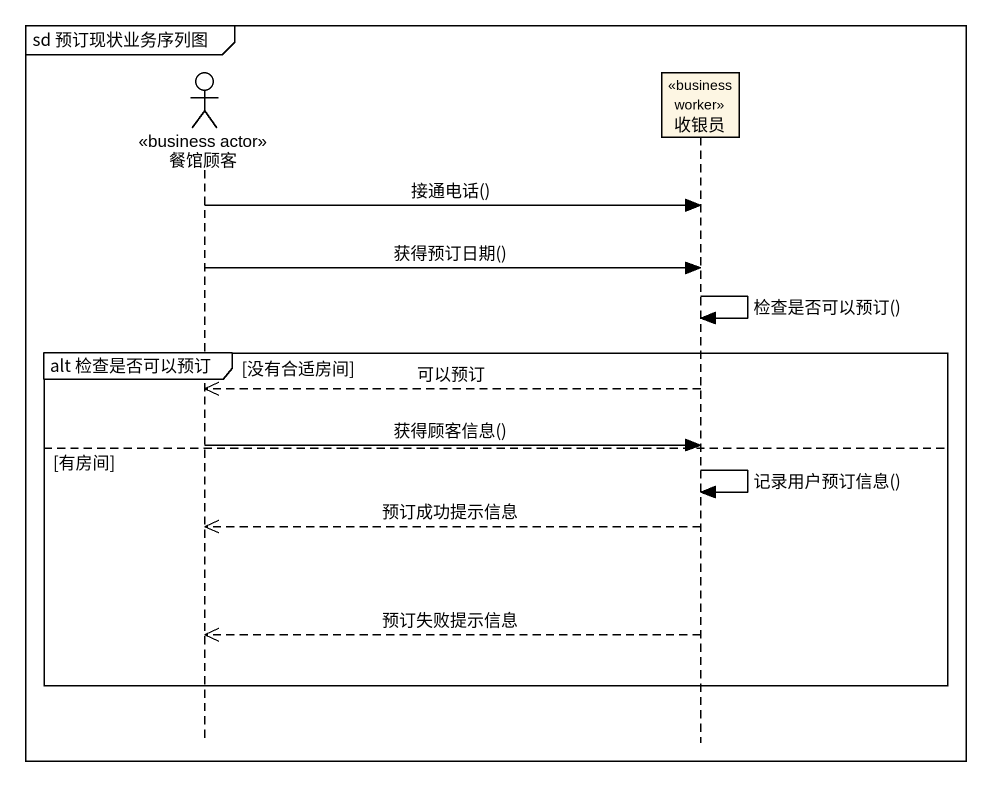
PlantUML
@startuml
mainframe sd 预订现状业务序列图
hide footbox
actor 餐馆顾客 <<business actor>>
participant 收银员 <<business worker>>

餐馆顾客 -> 收银员 : 接通电话()
餐馆顾客 -> 收银员 : 获得预订日期()
收银员 -> 收银员 : 检查是否可以预订()
group alt 检查是否可以预订 [没有合适房间]
  收银员 -->> 餐馆顾客 : 可以预订
  餐馆顾客 -> 收银员 : 获得顾客信息()
else 有房间
  收银员 -> 收银员 : 记录用户预订信息()
  收银员 -->> 餐馆顾客 : 预订成功提示信息
  收银员 -->> 餐馆顾客 : 预订失败提示信息
end
@enduml
